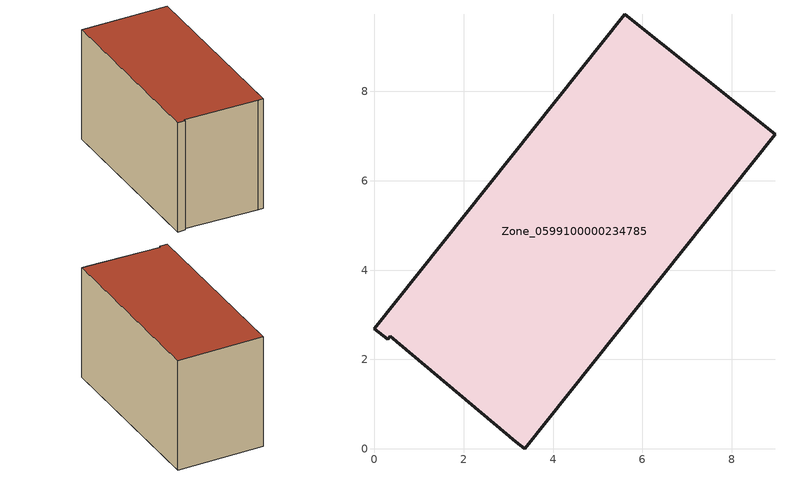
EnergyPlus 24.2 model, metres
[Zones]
Zone_0599100000234785
 floor ground (C_G): 5.61,9.73 8.97,7.04 3.36,0 3.17,0.16 0.35,2.52 0.3,2.45 0,2.69 z0.48
 wall outside (C_F): 8.97,7.04 5.61,9.73 0,2.69 0.3,2.45 0.35,2.52 3.17,0.16 3.36,0 8.97,7.04 z0.48:6.15
 roof outside (C_R): 3.17,0.16 3.36,0 8.97,7.04 5.61,9.73 0,2.69 0.3,2.45 0.35,2.52 z6.15
[BUILDING]
Pand.0599100000234785: North Axis=0; Terrain=City; Loads Convergence Tolerance Value=0.04; Temperature Convergence Tolerance Value=0.4; Solar Distribution=FullExterior; Maximum Number of Warmup Days=25; Minimum Number of Warmup Days=1
[Site:Location]
Rotterdam.The.Hague.AP_ZH_NLD Design_Conditions: Latitude=51.96; Longitude=4.45; Time Zone=1; Elevation=-4.5
[SITE:GROUNDTEMPERATURE:BUILDINGSURFACE]
18, 18, 18, 18, 18, 18, 18, 18, 18, 18, 18, 18
[MATERIAL] Thermal Absorptance=0.9; Solar Absorptance=0.7; Visible Absorptance=0.7
Name | Roughness | Thickness | Conductivity | Density | Specific Heat
G.TI.1946-1964 | MediumSmooth | 0.15 | 1 | 540 | 1210
F.TI.1946-1964 | Rough | 0.3 | 0.857143 | 1920 | 840
R.TI.1946-1964 | MediumRough | 0.2 | 0.277778 | 1500 | 1000
[CONSTRUCTION]
C_G: G.TI.1946-1964
C_F: F.TI.1946-1964
C_R: R.TI.1946-1964
[ZONE]
Zone_0599100000234785: Type=1; Multiplier=1; Ceiling Height=Autocalculate; Volume=Autocalculate; Floor Area=autocalculate; Part of Total Floor Area=Yes
[ZONEINFILTRATION:DESIGNFLOWRATE]
Infil_Zone_0599100000234785: Zone or ZoneList or Space or SpaceList=Zone_0599100000234785; Schedule=AlwaysOn; Design Flow Rate Calculation Method=Flow/Area; Flow Rate per Floor Area=0.003; Constant Term Coefficient=1; Temperature Term Coefficient=0; Velocity Term Coefficient=0; Velocity Squared Term Coefficient=0
[HVACTEMPLATE:ZONE:IDEALLOADSAIRSYSTEM]
Zone_0599100000234785: Maximum Heating Supply Air Temperature=50; Minimum Cooling Supply Air Temperature=13; Maximum Heating Supply Air Humidity Ratio=0.0156; Minimum Cooling Supply Air Humidity Ratio=0.0077; Heating Limit=NoLimit; Cooling Limit=NoLimit; Dehumidification Control Type=ConstantSensibleHeatRatio; Cooling Sensible Heat Ratio=0.7; Dehumidification Setpoint=60; Humidification Control Type=None; Humidification Setpoint=30; Outdoor Air Method=None; Outdoor Air Flow Rate per Person=0.00944; Outdoor Air Flow Rate per Zone Floor Area=0; Outdoor Air Flow Rate per Zone=0; Demand Controlled Ventilation Type=None; Outdoor Air Economizer Type=NoEconomizer; Heat Recovery Type=None; Sensible Heat Recovery Effectiveness=0.7; Latent Heat Recovery Effectiveness=0.65
[ZONECONTROL:THERMOSTAT]
ThermostatControl_Zone_0599100000234785: Zone or ZoneList=Zone_0599100000234785; Control Type Schedule=DualSetpointControlType; Control 1=Thermostat_Zone_0599100000234785; Temperature Difference Between Cutout And Setpoint=0
[THERMOSTATSETPOINT:DUALSETPOINT]
Thermostat_Zone_0599100000234785: Heating Setpoint Temperature Schedule=HeatingSetpoint_Zone_0599100000234785; Cooling Setpoint Temperature Schedule=CoolingSetpoint_Zone_0599100000234785
[SCHEDULE:COMPACT]
HeatingSetpoint_Zone_0599100000234785: Through: 12/31, For: AllDays, Until: 24:00, 21
CoolingSetpoint_Zone_0599100000234785: Through: 12/31, For: AllDays, Until: 24:00, 24
DualSetpointControlType: Through: 12/31, For: AllDays, Until: 24:00, 4
AlwaysOn: Through: 12/31, For: AllDays, Until: 24:00, 1
